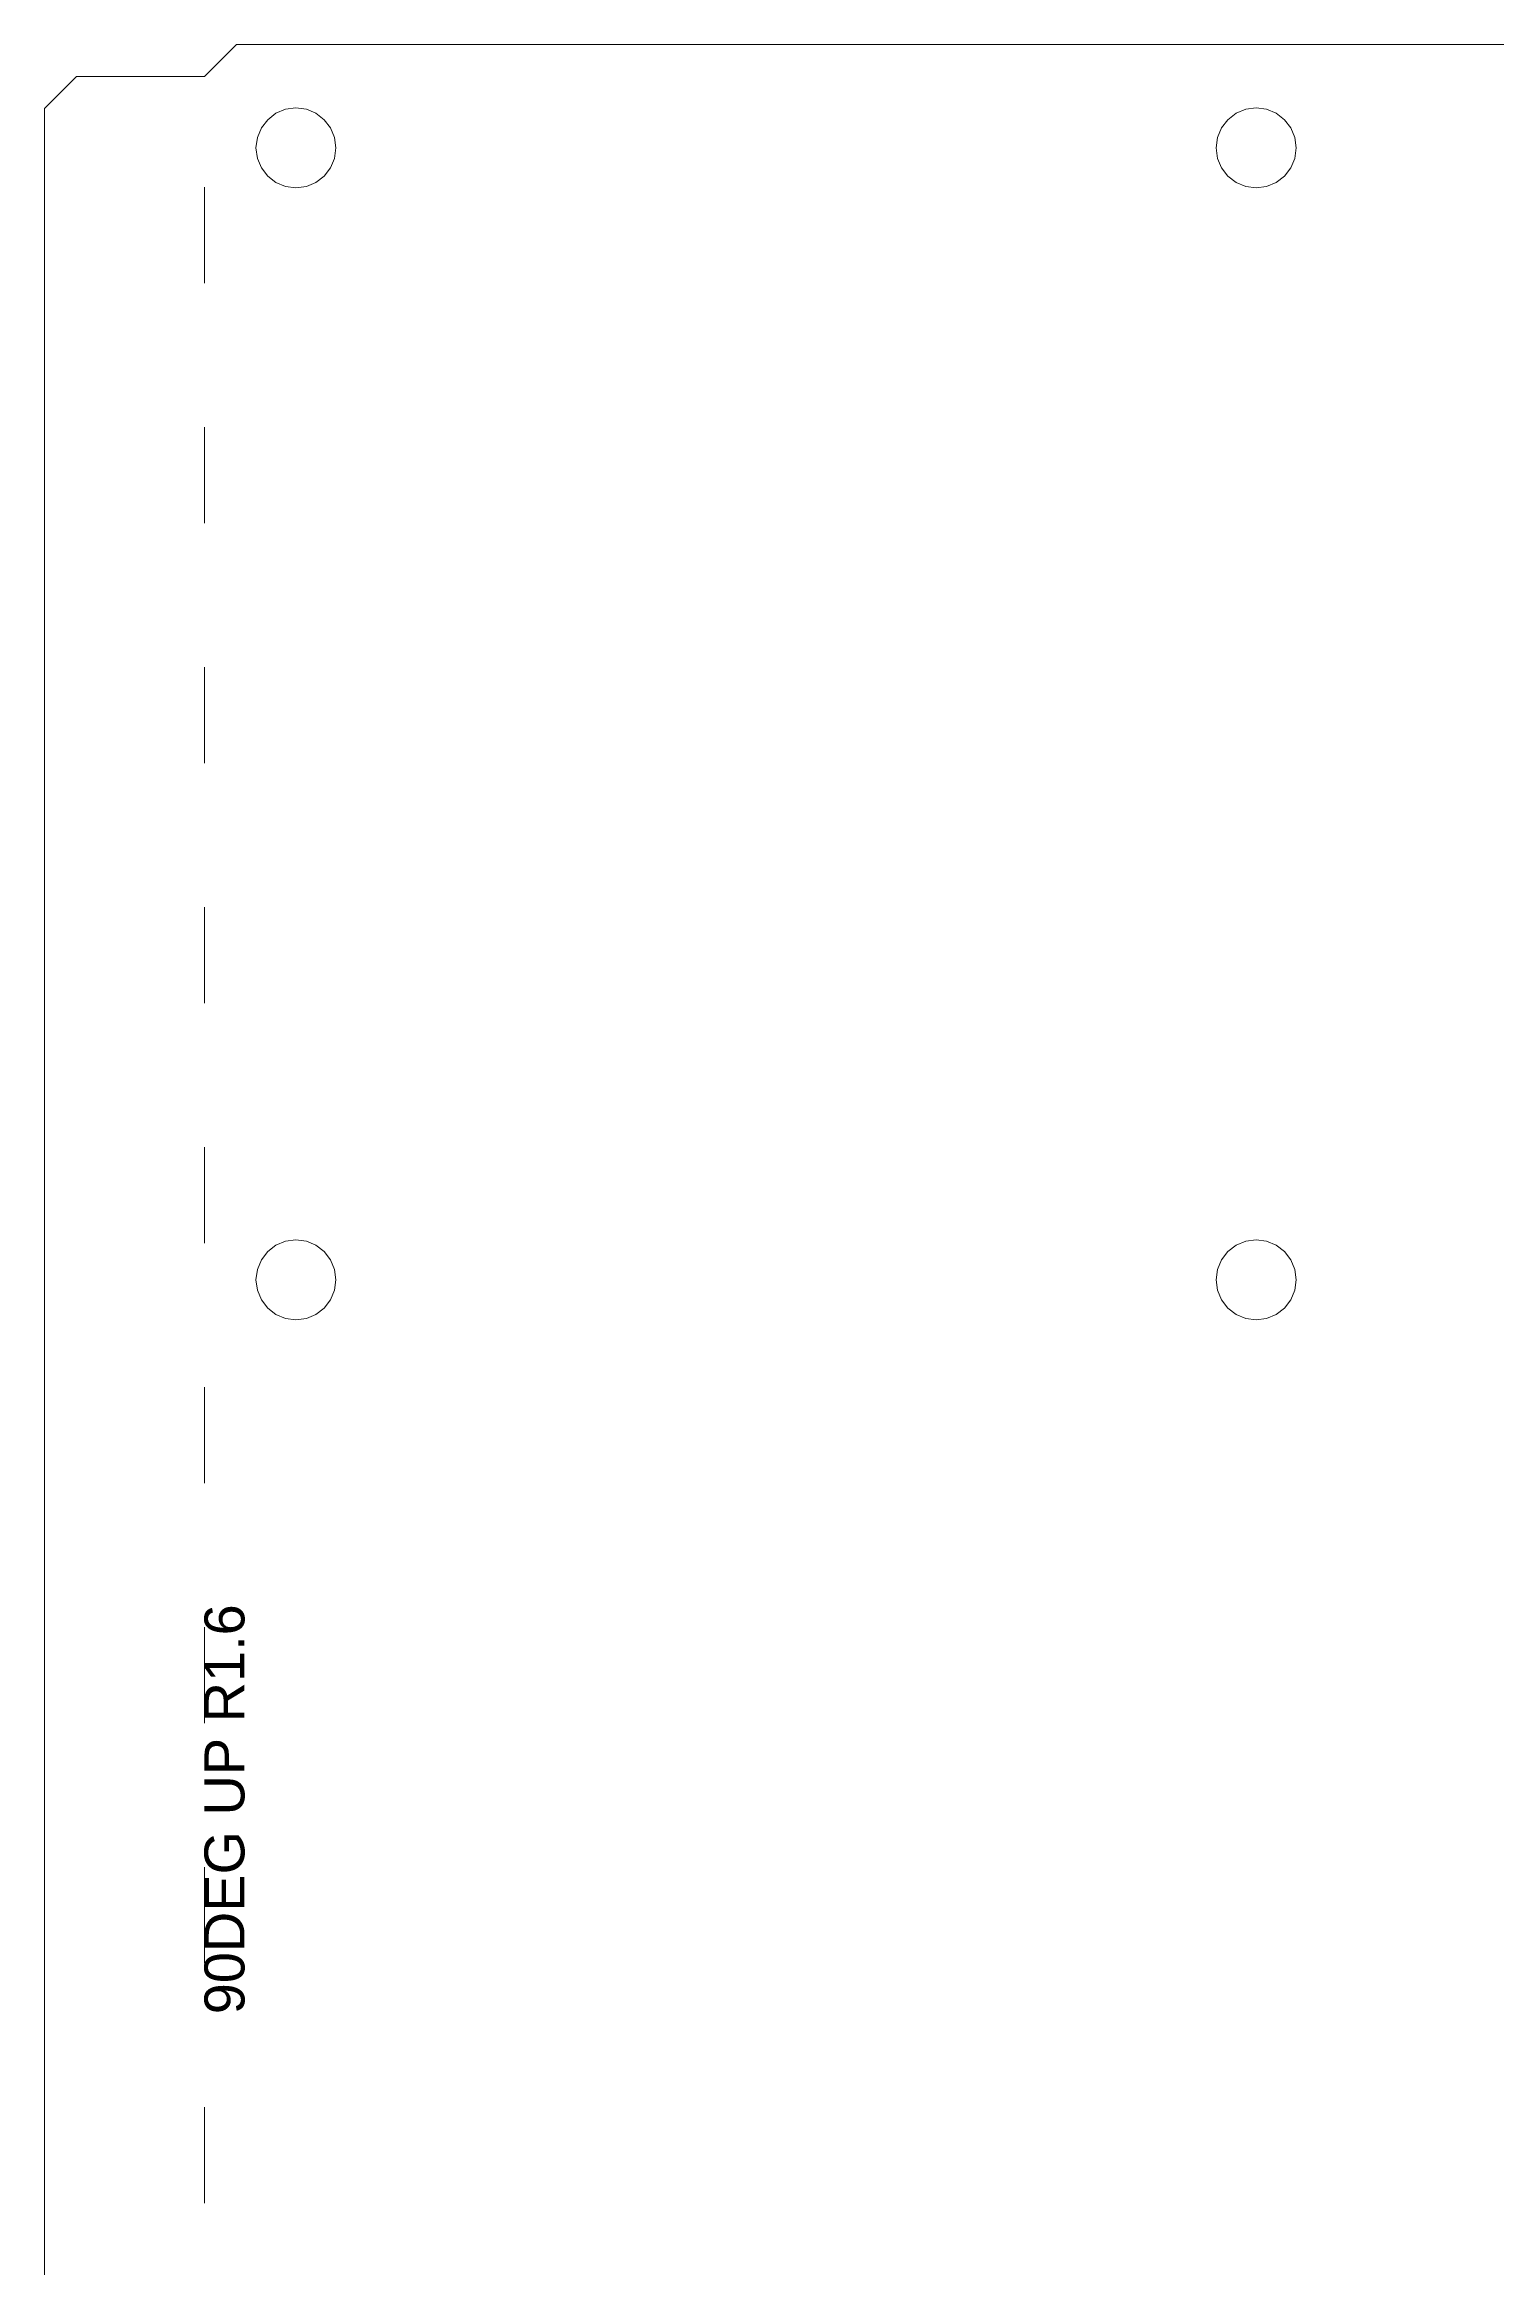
# Model space of a CAD drawing. Extents: x -21 to 705, y 870 to 3200.
# Drawn here: x -20 to 161.4, y 1548.5 to 1826.2 of the extents above; entities that cross this region are included whole.
import ezdxf

# ---------------------------------------------------------------- set-up
doc = ezdxf.new("R2010")
doc.units = 0
doc.linetypes.add('ACAD_ISO03W100', pattern=[30, 12, -18])
doc.layers.get('0').update_dxf_attribs({"lineweight": 25, "true_color": 0xffffff})
doc.layers.add('Layer0', color=7, linetype='BYLAYER', lineweight=5)
doc.styles.add('textstyle4', font='')
doc.styles.get('textstyle4').set_extended_font_data('Arial')

msp = doc.modelspace()

# ---------------------------------------------------------------- linework, layer by layer
at = {"layer": 'Layer0'}
for p, q in [((0, 1822.21), (4, 1826.21)), ((498.9, 1826.21), (4, 1826.21)), ((-16, 1822.21), (-20, 1818.21)), ((0, 1822.21), (-16, 1822.21)), ((-20, 1380.37), (-20, 1818.21)), ((7.11, 1815.77), (7.91, 1816.8)), ((7.91, 1816.8), (8.94, 1817.6)), ((8.94, 1817.6), (10.15, 1818.1)), ((10.15, 1818.1), (11.44, 1818.27)), ((11.44, 1818.27), (12.74, 1818.1)), ((12.74, 1818.1), (13.94, 1817.6)), ((13.94, 1817.6), (14.98, 1816.8)), ((14.98, 1816.8), (15.77, 1815.77)), ((127.11, 1815.77), (127.91, 1816.8)), ((127.91, 1816.8), (128.94, 1817.6)), ((128.94, 1817.6), (130.15, 1818.1)), ((130.15, 1818.1), (131.44, 1818.27)), ((131.44, 1818.27), (132.74, 1818.1)), ((132.74, 1818.1), (133.94, 1817.6)), ((133.94, 1817.6), (134.98, 1816.8)), ((134.98, 1816.8), (135.77, 1815.77)), ((6.44, 1813.27), (6.61, 1814.56)), ((6.61, 1814.56), (7.11, 1815.77)), ((15.77, 1815.77), (16.27, 1814.56)), ((16.27, 1814.56), (16.44, 1813.27)), ((126.44, 1813.27), (126.61, 1814.56)), ((126.61, 1814.56), (127.11, 1815.77)), ((135.77, 1815.77), (136.27, 1814.56)), ((136.27, 1814.56), (136.44, 1813.27)), ((6.61, 1811.97), (6.44, 1813.27)), ((7.11, 1810.77), (6.61, 1811.97)), ((16.27, 1811.97), (15.77, 1810.77)), ((16.44, 1813.27), (16.27, 1811.97)), ((126.61, 1811.97), (126.44, 1813.27)), ((127.11, 1810.77), (126.61, 1811.97)), ((136.27, 1811.97), (135.77, 1810.77)), ((136.44, 1813.27), (136.27, 1811.97)), ((7.91, 1809.73), (7.11, 1810.77)), ((8.94, 1808.94), (7.91, 1809.73)), ((10.15, 1808.44), (8.94, 1808.94)), ((11.44, 1808.27), (10.15, 1808.44)), ((12.74, 1808.44), (11.44, 1808.27)), ((13.94, 1808.94), (12.74, 1808.44)), ((14.98, 1809.73), (13.94, 1808.94)), ((15.77, 1810.77), (14.98, 1809.73)), ((127.91, 1809.73), (127.11, 1810.77)), ((128.94, 1808.94), (127.91, 1809.73)), ((130.15, 1808.44), (128.94, 1808.94)), ((131.44, 1808.27), (130.15, 1808.44)), ((132.74, 1808.44), (131.44, 1808.27)), ((133.94, 1808.94), (132.74, 1808.44)), ((134.98, 1809.73), (133.94, 1808.94)), ((135.77, 1810.77), (134.98, 1809.73)), ((7.11, 1674.29), (7.91, 1675.32)), ((7.91, 1675.32), (8.94, 1676.12)), ((8.94, 1676.12), (10.15, 1676.62)), ((10.15, 1676.62), (11.44, 1676.79)), ((11.44, 1676.79), (12.74, 1676.62)), ((12.74, 1676.62), (13.94, 1676.12)), ((13.94, 1676.12), (14.98, 1675.32)), ((14.98, 1675.32), (15.77, 1674.29)), ((127.11, 1674.29), (127.91, 1675.32)), ((127.91, 1675.32), (128.94, 1676.12)), ((128.94, 1676.12), (130.15, 1676.62)), ((130.15, 1676.62), (131.44, 1676.79)), ((131.44, 1676.79), (132.74, 1676.62)), ((132.74, 1676.62), (133.94, 1676.12)), ((133.94, 1676.12), (134.98, 1675.32)), ((134.98, 1675.32), (135.77, 1674.29)), ((6.44, 1671.79), (6.61, 1673.08)), ((6.61, 1673.08), (7.11, 1674.29)), ((15.77, 1674.29), (16.27, 1673.08)), ((16.27, 1673.08), (16.44, 1671.79)), ((126.44, 1671.79), (126.61, 1673.08)), ((126.61, 1673.08), (127.11, 1674.29)), ((135.77, 1674.29), (136.27, 1673.08)), ((136.27, 1673.08), (136.44, 1671.79)), ((6.61, 1670.49), (6.44, 1671.79)), ((7.11, 1669.29), (6.61, 1670.49)), ((7.91, 1668.25), (7.11, 1669.29)), ((15.77, 1669.29), (14.98, 1668.25)), ((16.27, 1670.49), (15.77, 1669.29)), ((16.44, 1671.79), (16.27, 1670.49)), ((126.61, 1670.49), (126.44, 1671.79)), ((127.11, 1669.29), (126.61, 1670.49)), ((127.91, 1668.25), (127.11, 1669.29)), ((135.77, 1669.29), (134.98, 1668.25)), ((136.27, 1670.49), (135.77, 1669.29)), ((136.44, 1671.79), (136.27, 1670.49)), ((8.94, 1667.46), (7.91, 1668.25)), ((10.15, 1666.96), (8.94, 1667.46)), ((11.44, 1666.79), (10.15, 1666.96)), ((12.74, 1666.96), (11.44, 1666.79)), ((13.94, 1667.46), (12.74, 1666.96)), ((14.98, 1668.25), (13.94, 1667.46)), ((128.94, 1667.46), (127.91, 1668.25)), ((130.15, 1666.96), (128.94, 1667.46)), ((131.44, 1666.79), (130.15, 1666.96)), ((132.74, 1666.96), (131.44, 1666.79)), ((133.94, 1667.46), (132.74, 1666.96)), ((134.98, 1668.25), (133.94, 1667.46))]:
    msp.add_line(p, q, dxfattribs=at)
at = {"layer": 'Layer0', "color": 2, "linetype": 'ACAD_ISO03W100', "true_color": 0xffff00}
msp.add_line((0, 1376.37), (0, 1822.21), dxfattribs=at)

# ---------------------------------------------------------------- texts
at = {"insert": (0, 1580), "char_height": 1, "attachment_point": 1, "rotation": 90, "style": 'textstyle4'}
msp.add_mtext('\\H5;90DEG UP R1.6', dxfattribs=at)

doc.saveas('drawing.dxf')
